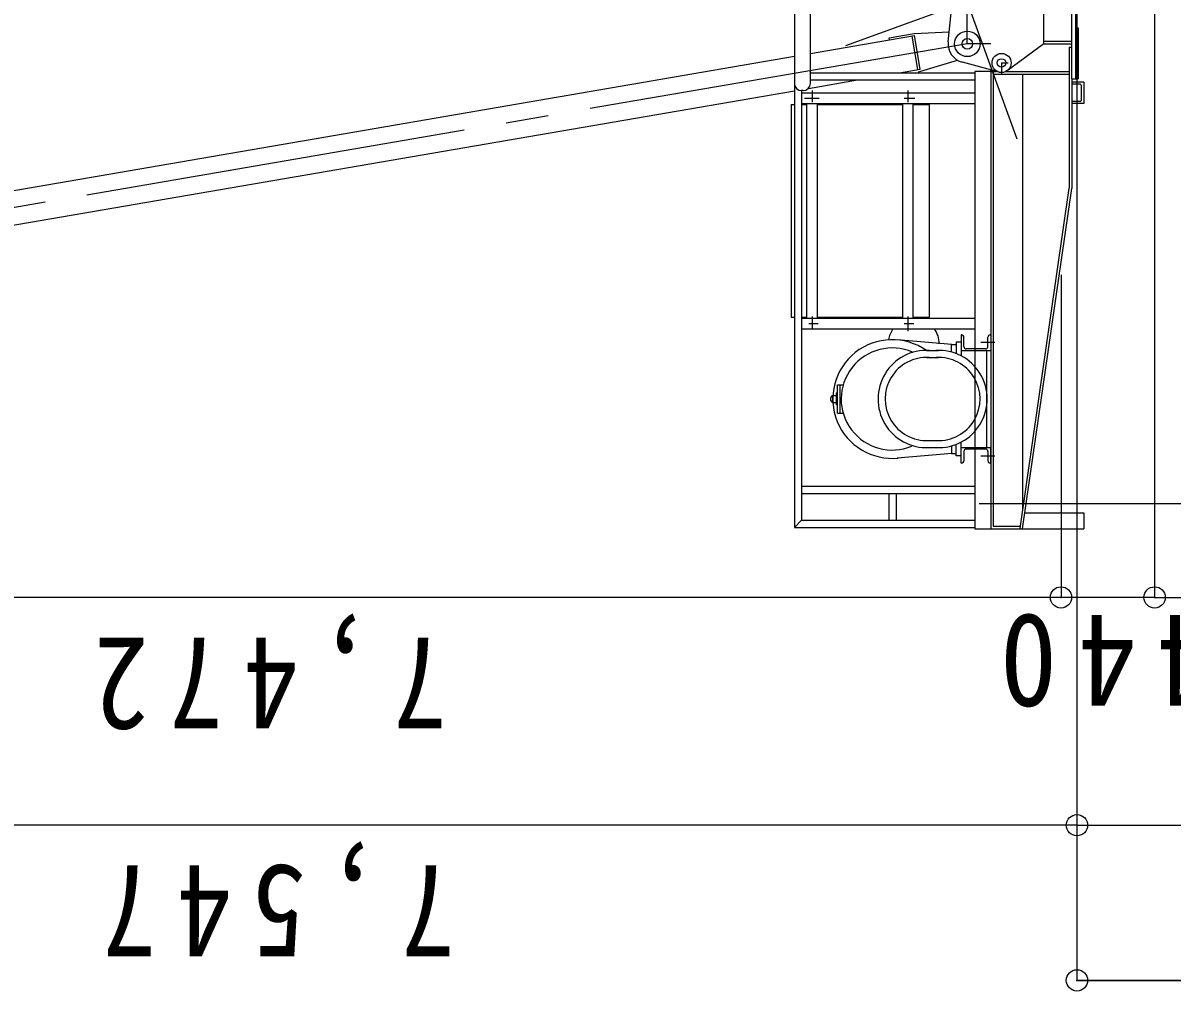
# Model space of a CAD drawing. Units: millimetres, scale not verified. Extents: x -1018044 to 39892, y -408708 to 2166079.
# Drawn here: x -19743 to -14336, y -16810 to -12258 of the extents above; entities that cross this region are included whole.
import ezdxf

# ---------------------------------------------------------------- set-up
doc = ezdxf.new("R2010")
doc.units = ezdxf.units.MM
doc.header["$LTSCALE"] = 200
doc.header["$PDMODE"] = 32
doc.header["$PDSIZE"] = 100
doc.linetypes.add('CHAIN1', pattern=[8, 5, -1, 1, -1])
doc.linetypes.add('CHAIN2', pattern=[12, 9, -1, 1, -1])
for name, color, linetype in [('0-0', 7, 'Continuous'), ('1-2', 7, 'Continuous'), ('1-4', 7, 'Continuous')]:
    doc.layers.add(name, color=color, linetype=linetype)
doc.styles.add('ＭＳ ゴシック', font='')
doc.styles.get('ＭＳ ゴシック').set_extended_font_data('MS Gothic')

# ---------------------------------------------------------------- blocks, each defined once
blk = doc.blocks.new('VC-60B立面')
at = {"layer": '0-0', "color": 2, "linetype": 'CHAIN2'}
for p, q in [((-7377.1, -1920.6), (-8577.1, 5063.4)), ((-7825, -2155.6), (-2718, -303.8)), ((-8692.1, -1174.8), (-8692.1, -1219.2)), ((-7632.1, -1155), (-7632.1, -1224.2)), ((-8659.7, -1191.6), (-8717, -1191.6)), ((-7597.1, -1191.6), (-7651.4, -1191.6)), ((-7384.4, -1349), (-6928.4, -2606.7)), ((-8659.7, -1641.6), (-8728.4, -1641.6)), ((-8692.1, -1624.3), (-8692.1, -1668.7)), ((-7597.1, -1641.6), (-7651.4, -1641.6)), ((-7632.1, -1624.3), (-7632.1, -1673.7)), ((-7377.1, -2030.6), (-7377.1, -1920.6)), ((-7377.1, -1920.6), (-7055.3, -1920.6)), ((-7467.1, -2081.6), (-7519.3, -2081.6)), ((-7467.1, -2081.6), (-7467.1, -2112))]:
    blk.add_line(p, q, dxfattribs=at)
at = {"layer": '0-0'}
for p, q in [((-8520, 4258.4), (-7598, -1107.6)), ((-7513.1, -1107.6), (-9651.1, -1107.6)), ((-9617.1, -1141.6), (-9651.1, -1107.6)), ((-9651.1, -1107.6), (-9651.1, -1955.6)), ((-7662.1, -1091.6), (-8662.1, -1091.6)), ((-8662.1, -1091.6), (-8662.1, -1107.6)), ((-7662.1, -1091.6), (-7662.1, -1107.6)), ((-7597.1, -1141.6), (-9617.1, -1141.6)), ((-9617.1, -1141.6), (-9617.1, -1955.6)), ((-9490.8, -1141.6), (-9490.8, -1955.6)), ((-9456.8, -1141.6), (-9456.8, -1955.6)), ((-8717.1, -1141.6), (-8717.1, -1955.6)), ((-8667.1, -1141.6), (-8667.1, -1955.6)), ((-8667.1, -1166.6), (-7657.1, -1166.6)), ((-8662.1, -1141.6), (-8662.1, -1166.6)), ((-7662.1, -1141.6), (-7662.1, -1166.6)), ((-7657.1, -1141.6), (-7657.1, -1955.6)), ((-7607.1, -1141.6), (-7607.1, -1955.6)), ((-7597.1, -1148.6), (-7597.1, -1141.6)), ((-7586.7, -1173.1), (-7547.1, -1403.7)), ((-7563.1, -1182.6), (-7044.1, -1182.6)), ((-7547.1, -1182.6), (-7547.1, -1955.6)), ((-7513.1, -1182.6), (-7513.1, -1955.6)), ((-7422.8, -1182.6), (-7338.6, -1672.5)), ((-8667.1, -1216.6), (-7657.1, -1216.6)), ((-8662.1, -1216.6), (-8662.1, -1616.6)), ((-7662.1, -1216.6), (-7662.1, -1616.6)), ((-9063.5, -1288.5), (-9063.5, -1304.3)), ((-9114.1, -1310.8), (-8980.2, -1310.8)), ((-9114.1, -1310.8), (-9114.1, -1336.4)), ((-9114.1, -1322), (-8980.2, -1322)), ((-9074.7, -1305.2), (-9074.7, -1310.3)), ((-9074.7, -1305.2), (-9018.9, -1305.2)), ((-9018.9, -1310.9), (-9018.9, -1305.2)), ((-8980.2, -1310.8), (-8980.2, -1336.9)), ((-9490.8, -1551.6), (-9617.1, -1551.6)), ((-7358.9, -1554.3), (-7349.1, -1552.6)), ((-7349.1, -1552.6), (-7328.7, -1670.8)), ((-9490.8, -1585.6), (-9617.1, -1585.6)), ((-9303.2, -1847.3), (-9325.1, -1591.3)), ((-8791.1, -1847.3), (-8769.1, -1591.3)), ((-8667.1, -1616.6), (-7657.1, -1616.6)), ((-7513.1, -1601.5), (-7496.3, -1699.6)), ((-8667.1, -1666.6), (-7657.1, -1666.6)), ((-8662.1, -1666.6), (-8662.1, -1741.6)), ((-7662.1, -1666.6), (-7662.1, -1741.6)), ((-7498.3, -1687.8), (-7340.6, -1660.7)), ((-7496.3, -1699.6), (-7338.6, -1672.5)), ((-7328.7, -1670.8), (-7321, -1835.8)), ((-9275.8, -1729.4), (-9275.8, -1785.2)), ((-9242.4, -1729.4), (-9242.4, -1785.2)), ((-8851.9, -1729.4), (-8851.9, -1785.2)), ((-8851.8, -1729.4), (-8851.8, -1785.2)), ((-8818.4, -1729.4), (-8818.4, -1785.2)), ((-8818.3, -1729.4), (-8818.3, -1785.2)), ((-7508.2, -1689.5), (-7506.1, -1701.3)), ((-7506.1, -1701.3), (-7454, -1873.8)), ((-7662.1, -1741.6), (-8662.1, -1741.6)), ((-7368.1, -1831.1), (-7170.1, -1851)), ((-9348.5, -1893.4), (-9348.5, -1891.1)), ((-9345.2, -1891.1), (-9251.1, -1891.1)), ((-9303.8, -1846.5), (-9303.8, -1868.8)), ((-9268, -1846.5), (-9303.8, -1846.5)), ((-8749.1, -1891.1), (-8843.2, -1891.1)), ((-8826.3, -1846.5), (-8790.5, -1846.5)), ((-8745.8, -1891.1), (-8818.4, -1891.1)), ((-8790.5, -1846.5), (-8790.5, -1868.8)), ((-8745.8, -1893.4), (-8745.8, -1891.1)), ((-8745.8, -1893.4), (-8745.8, -1891.1)), ((-9293.8, -1904.5), (-9337.3, -1904.5)), ((-9282.6, -2006.1), (-9282.6, -1915.7)), ((-8811.7, -2006.1), (-8811.7, -1915.7)), ((-8800.5, -1904.5), (-8757, -1904.5)), ((-7510.6, -2069.9), (-7464, -1897.2)), ((-9657.1, -1955.6), (-9657.1, -2467.6)), ((-7507.1, -1955.6), (-9657.1, -1955.6)), ((-7507.1, -2030.6), (-7507.1, -1955.6)), ((-7500, -2030.6), (-9657.1, -2030.6)), ((-9645.1, -2042.6), (-9645.1, -2170.2)), ((-7503.2, -2042.6), (-9645.1, -2042.6)), ((-9348.5, -2028.4), (-9348.5, -2030.6)), ((-9348.5, -2030.6), (-9275.9, -2030.6)), ((-9293.8, -2017.2), (-9337.3, -2017.2)), ((-9275.7, -2012.9), (-8823.4, -2012.9)), ((-8745.8, -2030.6), (-8818.4, -2030.6)), ((-8800.5, -2017.2), (-8757, -2017.2)), ((-8745.8, -2028.4), (-8745.8, -2030.6)), ((-7519.1, -2042.6), (-7519.1, -2399.6)), ((-7507.1, -2030.6), (-7507.1, -2057.1)), ((-7507.1, -2102.3), (-7507.1, -2399.6)), ((-7377.1, -2280.6), (-7503.4, -2108.2)), ((-9657.1, -2180.6), (-8057.1, -2411.6)), ((-9655.4, -2168.8), (-8056.3, -2399.6)), ((-9582.1, -2191.5), (-9582.1, -2467.6)), ((-7519.1, -2180.6), (-9573.2, -2180.6)), ((-7377.1, -2280.6), (-7377.1, -2411.6)), ((-7365.1, -2280.6), (-7365.1, -2411.6)), ((-7542.1, -2411.6), (-8057.1, -2411.6)), ((-7392.1, -2399.6), (-8056.3, -2399.6)), ((-7657.1, -2467.6), (-7657.1, -2411.6)), ((-7648.1, -2450.6), (-7648.1, -2411.6)), ((-7566.1, -2450.6), (-7566.1, -2411.6)), ((-7557.1, -2467.6), (-7557.1, -2411.6)), ((-7542.1, -2411.6), (-7542.1, -2441.6)), ((-7542.1, -2411.6), (-4297.1, -2411.6)), ((-7542.1, -2430.6), (-5877.1, -2430.6)), ((-7392.1, -2399.6), (-7392.1, -2411.6)), ((-7302.1, -2430.6), (-7302.1, -2441.6)), ((-9582.1, -2467.6), (-9657.1, -2467.6)), ((-7557.1, -2467.6), (-7657.1, -2467.6)), ((-7571.1, -2455.6), (-7643.1, -2455.6)), ((-7302.1, -2441.6), (-7542.1, -2441.6))]:
    blk.add_line(p, q, dxfattribs=at)
at = {"layer": '0-0', "color": 4, "linetype": 'CHAIN1'}
for p, q in [((-9315, -1984.8), (-9315, -2049.2)), ((-8779.3, -1984.8), (-8779.3, -2049.2))]:
    blk.add_line(p, q, dxfattribs=at)
at = {"layer": '0-0'}
for points in [[(-8520, 4258.4), (-8362.3, 4285.5), (-7435.7, -1107.6)], [(-4461.1, -1107.6), (-7040.1, -1107.6), (-7563.1, -1107.6)], [(-9063.5, -1288.5), (-9030.1, -1288.5), (-9030.1, -1304.8)], [(-9348.5, -1891.1), (-9275.9, -1891.1), (-9275.9, -2030.6)], [(-9315, -1891.1), (-9315, -1868.8), (-9261.3, -1868.8)], [(-8779.3, -1891.1), (-8779.3, -1868.8), (-8833, -1868.8)], [(-8745.8, -1891.1), (-8818.4, -1891.1), (-8818.4, -2030.6)], [(-7377.1, -2280.6), (-7177.1, -2280.6), (-7177.1, -2411.6)]]:
    blk.add_lwpolyline(points, dxfattribs=at)
for centre, radius in [((-7377.1, -1920.6), 60), ((-7377.1, -1920.6), 25), ((-7467.1, -2081.6), 45), ((-7467.1, -2081.6), 20)]:
    blk.add_circle(centre, radius, dxfattribs=at)
for centre, radius, start, end in [((-7563.1, -1141.6), 34, 90, 180), ((-7563.1, -1148.6), 34, 180, 270), ((-9047.2, -1567.4), 279, 324.7688, 185.809), ((-9046.6, -1295.2), 18, 22.215, 158.2157), ((-9047.2, -1567.4), 239.9, 336.5348, 202.6125), ((-9047.1, -1729.4), 228.8, 356.719, 182.6933), ((-9047.1, -1729.4), 195.3, 356.719, 182.6933), ((-8787.1, -1668.5), 120, 54.3147, 81.1706), ((-9047.1, -1785.2), 228.8, 177.367, 3.2505), ((-9047.1, -1785.2), 195.3, 177.367, 3.2505), ((-8787.1, -1668.5), 120, 270, 305.6853), ((-7377.1, -1920.6), 90, 84.2608, 164.9158), ((-9337.3, -1893.4), 11.2, 180, 270), ((-9293.8, -1915.7), 11.2, 0, 90), ((-8800.5, -1915.7), 11.2, 90, 180), ((-8757, -1893.4), 11.2, 270, 0), ((-9337.3, -2028.4), 11.2, 90, 180), ((-9293.8, -2006.1), 11.2, 270, 0), ((-8800.5, -2006.1), 11.2, 180, 270), ((-8757, -2028.4), 11.2, 0, 90), ((-7643.1, -2450.6), 5, 180, 270), ((-7571.1, -2450.6), 5, 270, 0)]:
    blk.add_arc(centre, radius, start, end, dxfattribs=at)

msp = doc.modelspace()

# ---------------------------------------------------------------- linework, layer by layer
at = {"layer": '1-2', "color": 4}
for p, q in [((-14787.4, -10078.4), (-14787.4, -16760.2)), ((-14422.3, -10515.7), (-14422.3, -14959.7)), ((-15246.4, -14518.5), (-12617.6, -14518.5)), ((-14422.3, -14959.7), (-14862.3, -14959.7)), ((-14422.3, -14959.7), (-11052.7, -14959.7)), ((-14787.4, -15300.8), (-14787.4, -16760.2)), ((-14787.4, -16030.5), (-22334.4, -16030.5)), ((-14787.4, -16030.5), (-11052.7, -16030.5)), ((8732.6, -16760.2), (-14787.4, -16760.2))]:
    msp.add_line(p, q, dxfattribs=at)
for points in [[(-14862.3, -13442.1), (-14862.3, -14959.7), (-22334.4, -14959.7)], [(-14787.4, -16760.2), (8732.6, -16760.2), (9639.6, -16760.2)]]:
    msp.add_lwpolyline(points, dxfattribs=at)
for p in [(-14862.3, -14959.7), (-14422.3, -14959.7), (-14787.4, -16030.5), (-14787.4, -16760.2)]:
    msp.add_point(p, dxfattribs=at)

# ---------------------------------------------------------------- block references
at = {"layer": '1-4', "rotation": 90}
msp.add_blockref('VC-60B立面', (-17223.4, -4979.4), dxfattribs=at)

# ---------------------------------------------------------------- texts
at = {"layer": '1-2', "char_height": 439.9, "attachment_point": 7, "rotation": 180, "style": 'ＭＳ ゴシック'}
for s, insert in [('\\T1.38;\\W0.85;7,472', (-17748.3, -15034.7)), ('\\T1.37;\\W0.9;440', (-14142.3, -15034.7)), ('\\T1.38;\\W0.85;7,547', (-17710.9, -16105.5))]:
    msp.add_mtext(s, dxfattribs=dict(at, insert=insert))

doc.saveas('drawing.dxf')
